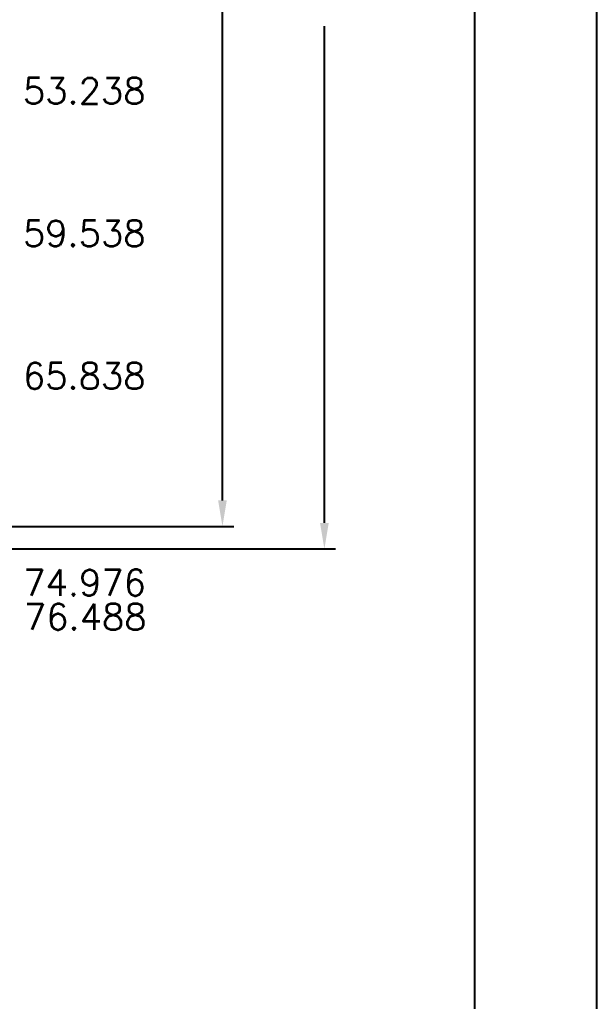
# Model space of a CAD drawing. Header units: inches. Extents: x 5 to 403, y 5 to 265.
# Drawn here: x 159.35 to 184.85, y 126.95 to 170.35 of the extents above; entities that cross this region are included whole.
import ezdxf

# ---------------------------------------------------------------- set-up
doc = ezdxf.new("R2010")
doc.units = ezdxf.units.IN
doc.header["$MEASUREMENT"] = 0
doc.layers.add('DIM(尺寸标注）', color=4, linetype='Continuous')
doc.styles.add('SIMPLEX', font='SIMPLEX')

msp = doc.modelspace()

# ---------------------------------------------------------------- linework, layer by layer
at = {"elevation": 0.17691}
for points in [[(22.8815, 244.25775), (184.84522, 244.25775), (184.84522, 19.34948), (22.8815, 19.34948)], [(42.23736, 239.69797), (179.45302, 239.69797), (179.45302, 23.88191), (42.23736, 23.88191)]]:
    msp.add_lwpolyline(points, close=True, dxfattribs=at)
at = {"layer": 'DIM(尺寸标注）'}
for p, q in [((168.31864, 149.09804, 0.1444), (168.31864, 173.68031, 0.1444)), ((172.82397, 148.09804, 0.1444), (172.82397, 170.06256, 0.1444)), ((152.98232, 147.94804, 0.1444), (168.81527, 147.94804, 0.1444)), ((152.98232, 146.94804, 0.1444), (173.32061, 146.94804, 0.1444))]:
    msp.add_line(p, q, dxfattribs=at)
for points in [[(168.12697, 149.09804, 0.1444), (168.5103, 149.09804, 0.1444), (168.31864, 147.94804, 0.1444)], [(172.63231, 148.09804, 0.1444), (173.01564, 148.09804, 0.1444), (172.82397, 146.94804, 0.1444)]]:
    msp.add_solid(points, dxfattribs=at)

# ---------------------------------------------------------------- texts
at = {"layer": 'DIM(尺寸标注）', "char_height": 1.15, "attachment_point": 5, "style": 'SIMPLEX'}
for s, insert in [('\\A1;53.238', (162.20946, 167.19804, 0.1444)), ('\\A1;59.538', (162.20946, 160.89804, 0.1444)), ('\\A1;65.838', (162.20946, 154.59804, 0.1444)), ('\\A1;74.976', (162.22708, 145.46004, 0.1444)), ('\\A1;76.488', (162.25446, 143.94804, 0.1444))]:
    msp.add_mtext(s, dxfattribs=dict(at, insert=insert))

doc.saveas('drawing.dxf')
